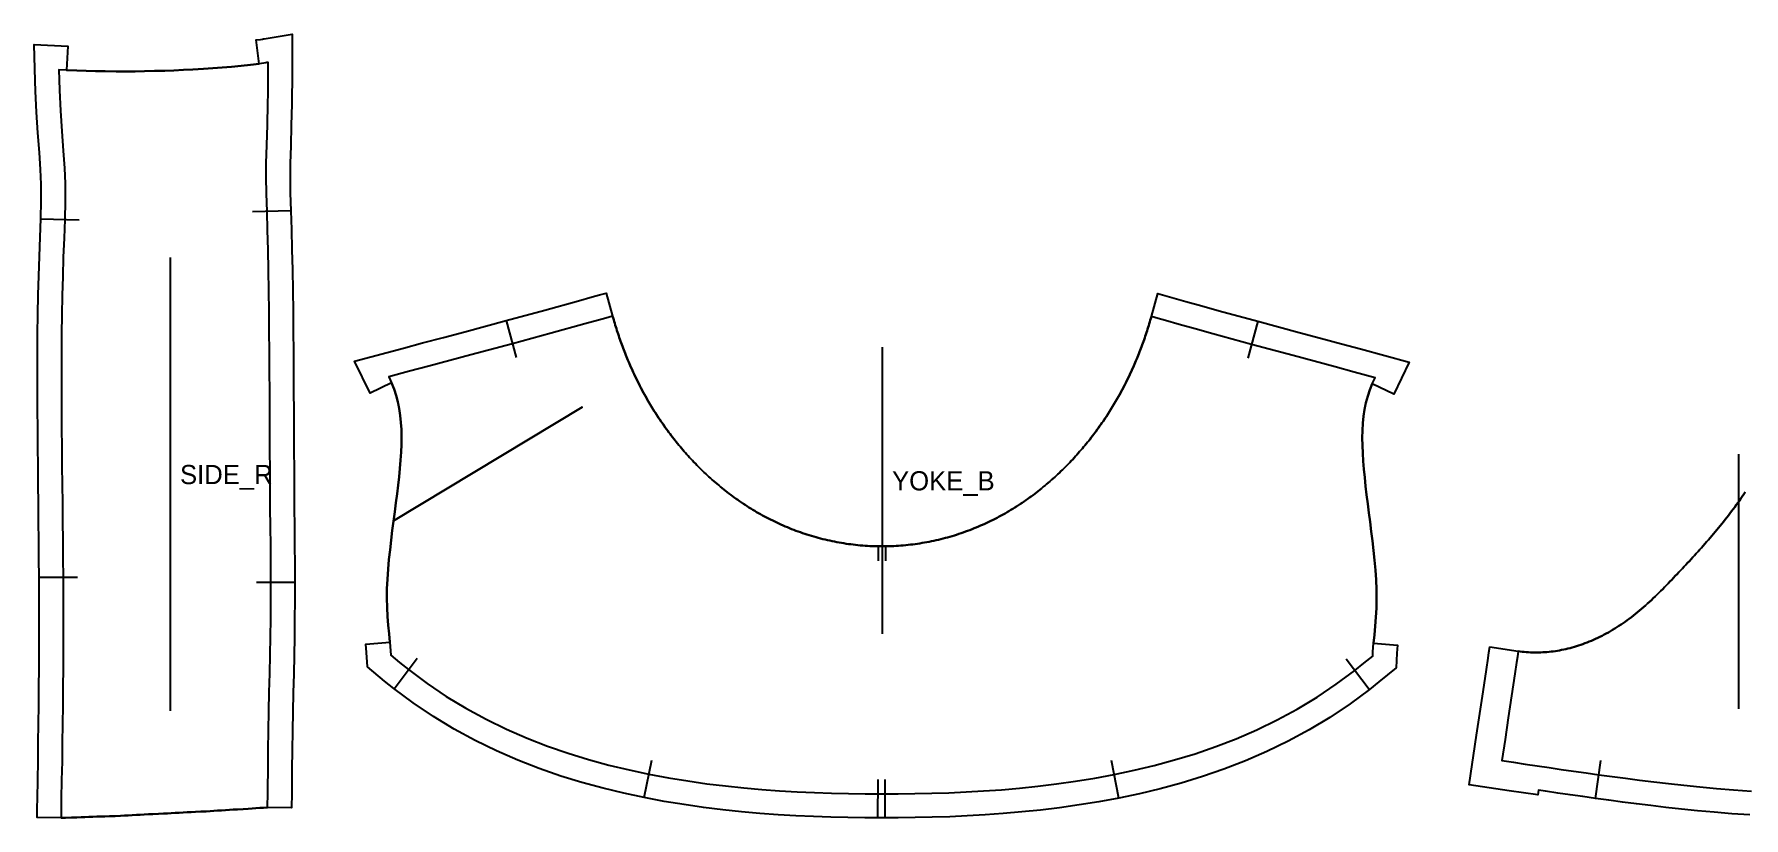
# Model space of a CAD drawing. Header units: millimetres. Extents: x 0 to 1446, y -12 to 834.
# Drawn here: x 0 to 714, y 507 to 834 of the extents above; entities that cross this region are included whole.
import ezdxf

# ---------------------------------------------------------------- set-up
doc = ezdxf.new("R2010")
doc.units = ezdxf.units.MM
for name, color, linetype in [('CUT', 7, 'Continuous'), ('GRAIN', 3, 'Continuous'), ('MARK', 1, 'Continuous'), ('NOTCH', 7, 'Continuous'), ('SEW', 5, 'Continuous'), ('TEXT', 7, 'Continuous')]:
    doc.layers.add(name, color=color, linetype=linetype)

msp = doc.modelspace()

# ---------------------------------------------------------------- linework, layer by layer
at = {"layer": 'CUT'}
for points in [[(17.84, 818.62), (21.65, 818.48), (25.57, 818.39), (29.56, 818.33), (34.21, 818.31), (38.16, 818.29), (42.1, 818.31), (46.01, 818.38), (50.24, 818.48), (54.5, 818.59), (58.33, 818.73), (62.28, 818.9), (66.23, 819.12), (70.67, 819.36), (74.55, 819.63), (78.45, 819.93), (82.3, 820.27), (86.34, 820.65), (90.24, 821.06), (93.94, 821.52), (92.59, 831.43), (94.41, 831.67), (95.26, 831.79), (95.67, 831.85), (96.01, 831.9), (107.72, 833.82), (107.68, 821.76), (107.68, 821.5), (107.68, 820.99), (107.68, 819.96), (107.67, 817.87), (107.64, 813.44), (107.59, 809.03), (107.51, 804.6), (107.31, 795.82), (107.07, 787.25), (106.86, 779.84), (106.77, 774.25), (106.9, 767.67), (107.17, 760.18), (107.41, 752.37), (107.6, 744.05), (107.78, 735.51), (107.92, 726.88), (108.04, 718.3), (108.13, 709.82), (108.21, 701.44), (108.26, 693.09), (108.29, 684.77), (108.32, 676.52), (108.35, 668.35), (108.4, 660.22), (108.46, 652.12), (108.49, 644.11), (108.54, 636.22), (108.62, 628.35), (108.7, 620.49), (108.74, 612.71), (108.75, 605.02), (108.75, 597.45), (108.7, 589.84), (108.61, 582.26), (108.46, 574.62), (108.3, 566.86), (108.12, 559.01), (107.93, 551.09), (107.8, 543.1), (107.69, 535.11), (107.59, 527.09), (107.51, 519.08), (107.47, 515.08), (107.44, 513.06), (107.42, 511.05), (97.42, 511.18), (95.77, 511.06), (94.11, 510.95), (92.5, 510.83), (91.02, 510.71), (89.35, 510.59), (87.16, 510.48), (84.92, 510.37), (83.09, 510.27), (81.47, 510.16), (79.85, 510.06), (78.21, 509.96), (76.54, 509.85), (74.91, 509.75), (73.41, 509.64), (71.73, 509.53), (69.58, 509.43), (67.37, 509.34), (65.49, 509.25), (63.81, 509.16), (62.18, 509.06), (60.54, 508.97), (58.85, 508.87), (57.21, 508.78), (55.69, 508.68), (53.99, 508.59), (51.82, 508.5), (49.58, 508.41), (47.66, 508.32), (45.94, 508.23), (44.29, 508.14), (42.64, 508.05), (40.94, 507.96), (39.28, 507.87), (37.76, 507.77), (36.04, 507.68), (33.78, 507.6), (31.46, 507.53), (29.54, 507.46), (27.84, 507.4), (26.18, 507.33), (24.5, 507.26), (22.78, 507.2), (21.11, 507.13), (19.59, 507.06), (17.86, 506.99), (15.52, 506.94), (13.11, 506.9), (11.19, 506.85), (1.19, 507.01), (1.22, 508.98), (1.25, 510.94), (1.32, 514.89), (1.47, 522.71), (1.61, 530.48), (1.72, 538.26), (1.82, 546.07), (1.91, 553.83), (1.98, 561.53), (2.04, 569.2), (2.06, 576.82), (2.06, 584.4), (2.07, 592.03), (2.07, 599.64), (2.03, 607.24), (1.99, 614.92), (1.95, 622.61), (1.86, 630.28), (1.76, 638.04), (1.67, 645.87), (1.6, 653.67), (1.53, 661.45), (1.46, 669.28), (1.4, 677.13), (1.34, 685.06), (1.34, 693.02), (1.38, 700.92), (1.42, 708.86), (1.51, 716.93), (1.69, 725), (1.92, 733), (2.17, 741.08), (2.49, 749.06), (2.79, 756.76), (2.93, 764.26), (2.92, 771.26), (2.69, 777.41), (2.18, 784.39), (1.57, 792.64), (1.02, 801.27), (0.6, 810.02), (0.44, 814.41), (0, 829.49), (14.04, 828.79), (13.54, 818.8), (17.84, 818.62)], [(568.74, 575.48), (568.39, 569.38), (561.24, 563.54), (557.3, 560.39), (549.22, 554.42), (540.79, 548.76), (532.16, 543.56), (523.36, 538.79), (514.47, 534.49), (505.52, 530.6), (496.56, 527.14), (487.61, 524.06), (478.72, 521.36), (469.96, 518.99), (461.31, 516.91), (452.77, 515.1), (444.36, 513.54), (436.1, 512.2), (427.99, 511.05), (420, 510.08), (412.17, 509.27), (404.47, 508.6), (396.89, 508.07), (389.44, 507.64), (382.1, 507.32), (374.86, 507.09), (367.71, 506.94), (360.65, 506.87), (353.68, 506.85), (346.7, 506.88), (339.64, 506.97), (332.51, 507.13), (325.26, 507.37), (317.93, 507.7), (310.46, 508.13), (302.89, 508.69), (295.19, 509.37), (287.36, 510.19), (279.38, 511.17), (271.26, 512.33), (263, 513.69), (254.61, 515.26), (246.06, 517.09), (237.42, 519.18), (228.64, 521.57), (219.77, 524.29), (210.82, 527.4), (201.9, 530.87), (192.96, 534.74), (184.04, 539.07), (175.22, 543.86), (166.61, 549.1), (158.2, 554.76), (150.13, 560.76), (146.19, 563.91), (139.05, 569.78), (138.71, 575.88), (138.45, 579.31), (148.42, 580.08), (148.11, 583.64), (147.78, 587.23), (147.5, 590.9), (147.3, 594.64), (147.21, 598.5), (147.24, 602.43), (147.4, 606.47), (147.69, 610.57), (148.07, 614.67), (148.51, 618.73), (148.98, 622.76), (149.47, 626.74), (149.98, 630.64), (150.48, 634.49), (150.97, 638.26), (151.44, 641.97), (151.88, 645.61), (152.28, 649.16), (152.63, 652.64), (152.92, 656.04), (153.13, 659.36), (153.27, 662.6), (153.31, 665.76), (153.25, 668.84), (153.08, 671.84), (152.79, 674.76), (152.37, 677.61), (151.81, 680.39), (151.1, 683.1), (150.23, 685.74), (149.19, 688.31), (140.18, 683.99), (133.75, 697.39), (154.11, 702.84), (162.07, 704.97), (170.84, 707.31), (179.7, 709.68), (197.01, 714.33), (213.09, 718.71), (227.15, 722.58), (232.86, 724.18), (235.88, 725.02), (238.74, 725.83), (241.44, 716.2), (241.66, 715.42), (241.88, 714.67), (242.1, 713.93), (242.32, 713.18), (242.54, 712.44), (242.77, 711.69), (243, 710.95), (243.24, 710.21), (243.48, 709.47), (243.72, 708.73), (243.97, 707.99), (244.22, 707.25), (244.47, 706.52), (244.73, 705.78), (244.99, 705.05), (245.26, 704.32), (245.53, 703.58), (245.8, 702.85), (246.08, 702.12), (246.36, 701.4), (246.64, 700.67), (246.93, 699.94), (247.23, 699.22), (247.52, 698.49), (247.82, 697.77), (248.13, 697.04), (248.44, 696.32), (248.75, 695.6), (249.07, 694.88), (249.39, 694.16), (249.71, 693.45), (250.04, 692.73), (250.38, 692.01), (250.71, 691.3), (251.06, 690.59), (251.4, 689.87), (251.75, 689.16), (252.11, 688.45), (252.47, 687.74), (252.83, 687.03), (253.2, 686.33), (253.57, 685.62), (253.95, 684.92), (254.33, 684.21), (254.72, 683.51), (255.11, 682.81), (255.5, 682.11), (255.9, 681.41), (256.31, 680.71), (256.72, 680.01), (257.13, 679.32), (257.55, 678.62), (257.97, 677.93), (258.4, 677.23), (258.83, 676.54), (259.27, 675.85), (259.71, 675.16), (260.16, 674.48), (260.61, 673.79), (261.07, 673.11), (261.53, 672.42), (261.99, 671.74), (262.47, 671.06), (262.94, 670.38), (263.42, 669.71), (263.91, 669.03), (264.4, 668.36), (264.9, 667.69), (265.4, 667.02), (265.91, 666.35), (266.42, 665.68), (266.94, 665.01), (267.46, 664.35), (267.99, 663.69), (268.52, 663.03), (269.06, 662.37), (269.6, 661.72), (270.15, 661.06), (270.71, 660.41), (271.27, 659.76), (271.83, 659.11), (272.4, 658.47), (272.98, 657.83), (273.56, 657.19), (274.15, 656.55), (274.74, 655.92), (275.34, 655.28), (275.95, 654.65), (276.56, 654.03), (277.17, 653.4), (277.8, 652.78), (278.42, 652.16), (279.05, 651.55), (279.69, 650.94), (280.34, 650.33), (280.99, 649.72), (281.64, 649.12), (282.3, 648.52), (282.97, 647.93), (283.65, 647.33), (284.32, 646.75), (285.01, 646.16), (285.7, 645.58), (286.4, 645), (287.1, 644.43), (287.81, 643.86), (288.52, 643.3), (289.24, 642.74), (289.97, 642.18), (290.7, 641.63), (291.44, 641.09), (292.18, 640.54), (292.93, 640.01), (293.68, 639.47), (294.44, 638.95), (295.21, 638.43), (295.98, 637.91), (296.76, 637.4), (297.54, 636.89), (298.33, 636.39), (299.12, 635.9), (299.92, 635.41), (300.73, 634.92), (301.54, 634.45), (302.36, 633.97), (303.18, 633.51), (304.01, 633.05), (304.84, 632.6), (305.68, 632.15), (306.52, 631.71), (307.37, 631.28), (308.23, 630.85), (309.09, 630.43), (309.95, 630.02), (310.82, 629.62), (311.7, 629.22), (312.57, 628.83), (313.46, 628.45), (314.35, 628.07), (315.24, 627.7), (316.14, 627.34), (317.04, 626.99), (317.95, 626.65), (318.86, 626.31), (319.78, 625.98), (320.7, 625.66), (321.63, 625.35), (322.55, 625.05), (323.49, 624.75), (324.42, 624.46), (325.37, 624.19), (326.31, 623.92), (327.26, 623.66), (328.21, 623.4), (329.16, 623.16), (330.12, 622.93), (331.08, 622.7), (332.05, 622.49), (333.01, 622.28), (333.98, 622.08), (334.96, 621.89), (335.93, 621.71), (336.91, 621.55), (337.89, 621.38), (338.87, 621.23), (339.86, 621.09), (340.84, 620.96), (341.83, 620.84), (342.82, 620.73), (343.81, 620.62), (344.8, 620.53), (345.8, 620.45), (346.79, 620.37), (347.79, 620.31), (348.78, 620.25), (349.78, 620.21), (350.78, 620.17), (351.78, 620.15), (352.78, 620.13), (353.77, 620.13), (354.77, 620.13), (355.77, 620.14), (356.77, 620.17), (357.77, 620.2), (358.77, 620.24), (359.76, 620.3), (360.76, 620.36), (361.75, 620.43), (362.75, 620.51), (363.74, 620.61), (364.73, 620.71), (365.72, 620.82), (366.71, 620.94), (367.69, 621.07), (368.68, 621.21), (369.66, 621.36), (370.64, 621.52), (371.62, 621.69), (372.59, 621.86), (373.57, 622.05), (374.54, 622.25), (375.5, 622.45), (376.47, 622.66), (377.43, 622.89), (378.39, 623.12), (379.34, 623.36), (380.3, 623.61), (381.24, 623.87), (382.19, 624.14), (383.13, 624.42), (384.07, 624.7), (385, 624.99), (385.93, 625.3), (386.86, 625.61), (387.78, 625.93), (388.7, 626.25), (389.61, 626.59), (390.52, 626.93), (391.42, 627.28), (392.32, 627.64), (393.21, 628.01), (394.1, 628.38), (394.99, 628.76), (395.87, 629.15), (396.75, 629.55), (397.62, 629.95), (398.48, 630.36), (399.34, 630.78), (400.2, 631.2), (401.05, 631.63), (401.89, 632.07), (402.73, 632.52), (403.56, 632.97), (404.39, 633.42), (405.22, 633.89), (406.03, 634.36), (406.84, 634.83), (407.65, 635.32), (408.45, 635.8), (409.25, 636.3), (410.04, 636.8), (410.82, 637.3), (411.6, 637.81), (412.37, 638.33), (413.14, 638.85), (413.9, 639.37), (414.66, 639.91), (415.41, 640.44), (416.15, 640.98), (416.89, 641.53), (417.62, 642.08), (418.35, 642.63), (419.07, 643.19), (419.78, 643.75), (420.49, 644.32), (421.19, 644.89), (421.89, 645.47), (422.58, 646.05), (423.27, 646.63), (423.95, 647.22), (424.62, 647.81), (425.29, 648.4), (425.95, 649), (426.61, 649.6), (427.26, 650.21), (427.91, 650.81), (428.55, 651.43), (429.18, 652.04), (429.81, 652.66), (430.43, 653.28), (431.05, 653.9), (431.66, 654.53), (432.27, 655.15), (432.87, 655.79), (433.46, 656.42), (434.05, 657.06), (434.63, 657.7), (435.21, 658.34), (435.79, 658.98), (436.35, 659.63), (436.91, 660.27), (437.47, 660.93), (438.02, 661.58), (438.57, 662.23), (439.11, 662.89), (439.64, 663.55), (440.17, 664.21), (440.69, 664.87), (441.21, 665.53), (441.73, 666.2), (442.23, 666.87), (442.74, 667.54), (443.24, 668.21), (443.73, 668.88), (444.22, 669.56), (444.7, 670.23), (445.18, 670.91), (445.65, 671.59), (446.12, 672.27), (446.58, 672.95), (447.04, 673.64), (447.49, 674.32), (447.94, 675.01), (448.38, 675.7), (448.82, 676.39), (449.25, 677.08), (449.68, 677.77), (450.11, 678.46), (450.53, 679.16), (450.94, 679.85), (451.35, 680.55), (451.76, 681.24), (452.16, 681.94), (452.55, 682.64), (452.95, 683.34), (453.33, 684.05), (453.72, 684.75), (454.09, 685.45), (454.47, 686.16), (454.84, 686.87), (455.2, 687.57), (455.56, 688.28), (455.92, 688.99), (456.27, 689.7), (456.62, 690.42), (456.96, 691.13), (457.3, 691.84), (457.64, 692.56), (457.97, 693.27), (458.29, 693.99), (458.62, 694.71), (458.93, 695.43), (459.25, 696.15), (459.56, 696.87), (459.86, 697.59), (460.17, 698.31), (460.46, 699.04), (460.76, 699.76), (461.05, 700.49), (461.34, 701.22), (461.62, 701.95), (461.9, 702.68), (462.17, 703.41), (462.44, 704.14), (462.71, 704.87), (462.97, 705.6), (463.23, 706.34), (463.49, 707.07), (463.74, 707.81), (463.99, 708.55), (464.23, 709.29), (464.48, 710.03), (464.71, 710.77), (464.95, 711.51), (465.18, 712.25), (465.4, 713), (465.63, 713.74), (465.85, 714.49), (466.07, 715.24), (466.28, 715.99), (469, 725.61), (471.86, 724.8), (474.88, 723.95), (480.6, 722.33), (487.32, 720.45), (494.61, 718.43), (510.7, 714.06), (528.01, 709.36), (536.87, 706.98), (545.63, 704.62), (553.58, 702.47), (573.95, 696.97), (567.48, 683.6), (558.48, 687.95), (557.44, 685.38), (556.57, 682.74), (555.85, 680.03), (555.29, 677.26), (554.86, 674.41), (554.56, 671.48), (554.39, 668.48), (554.32, 665.4), (554.36, 662.24), (554.49, 659), (554.69, 655.68), (554.97, 652.28), (555.31, 648.8), (555.71, 645.25), (556.14, 641.61), (556.6, 637.9), (557.09, 634.13), (557.59, 630.28), (558.08, 626.38), (558.57, 622.4), (559.03, 618.37), (559.46, 614.31), (559.83, 610.21), (560.12, 606.13), (560.29, 602.08), (560.31, 598.1), (560.2, 594.27), (559.99, 590.51), (559.7, 586.87), (559.37, 583.26), (559.05, 579.71), (569.02, 578.91), (568.74, 575.48)]]:
    msp.add_lwpolyline(points, close=True, dxfattribs=at)
msp.add_lwpolyline([(716.11, 508.02), (708.53, 508.56), (701.23, 509.16), (694.22, 509.81), (687.49, 510.5), (681.01, 511.21), (674.76, 511.94), (668.72, 512.68), (662.88, 513.42), (657.2, 514.18), (651.69, 514.93), (646.3, 515.68), (641.04, 516.43), (635.87, 517.17), (630.8, 517.91), (627.84, 518.35), (627.54, 516.37), (615.67, 518.14), (598.95, 520.63), (602.04, 541.34), (603.37, 550.31), (604.74, 559.47), (606.13, 568.75), (606.83, 573.43), (607.19, 575.85), (607.54, 578.17), (619.4, 576.39), (620.24, 576.28), (621.09, 576.17), (621.93, 576.08), (622.78, 576.01), (623.63, 575.94), (624.49, 575.89), (625.34, 575.86), (626.2, 575.84), (627.06, 575.84), (627.93, 575.84), (628.79, 575.87), (629.66, 575.91), (630.52, 575.96), (631.39, 576.02), (632.27, 576.1), (633.14, 576.2), (634.01, 576.31), (634.89, 576.43), (635.77, 576.57), (636.65, 576.72), (637.53, 576.89), (638.41, 577.07), (639.29, 577.26), (640.17, 577.47), (641.06, 577.69), (641.94, 577.93), (642.83, 578.19), (643.71, 578.45), (644.6, 578.74), (645.49, 579.03), (646.38, 579.34), (647.27, 579.67), (648.15, 580.01), (649.04, 580.36), (649.93, 580.73), (650.82, 581.12), (651.71, 581.52), (652.6, 581.93), (653.48, 582.36), (654.37, 582.81), (655.26, 583.27), (656.14, 583.74), (657.03, 584.23), (657.91, 584.73), (658.79, 585.25), (659.67, 585.79), (660.55, 586.34), (661.42, 586.9), (662.3, 587.48), (663.17, 588.07), (664.03, 588.68), (664.9, 589.3), (665.76, 589.94), (666.62, 590.59), (667.48, 591.26), (668.33, 591.93), (669.18, 592.62), (670.02, 593.32), (670.85, 594.03), (671.69, 594.75), (672.51, 595.47), (673.33, 596.21), (674.15, 596.95), (674.96, 597.7), (675.76, 598.46), (676.56, 599.22), (677.35, 599.99), (678.14, 600.76), (678.92, 601.53), (679.69, 602.31), (680.46, 603.09), (681.22, 603.86), (681.98, 604.64), (682.74, 605.42), (683.49, 606.2), (684.23, 606.98), (684.97, 607.75), (685.71, 608.53), (686.45, 609.31), (687.18, 610.09), (687.91, 610.86), (688.64, 611.64), (689.37, 612.42), (690.1, 613.2), (690.82, 613.98), (691.55, 614.77), (692.27, 615.56), (693, 616.35), (693.72, 617.14), (694.44, 617.94), (695.16, 618.74), (695.88, 619.55), (696.6, 620.36), (697.32, 621.17), (698.04, 621.99), (698.75, 622.82), (699.46, 623.64), (700.17, 624.48), (700.88, 625.31), (701.59, 626.15), (702.29, 626.99), (702.99, 627.84), (703.69, 628.69), (704.38, 629.54), (705.07, 630.4), (705.76, 631.26), (706.44, 632.12), (707.12, 632.99), (707.79, 633.86), (708.45, 634.73), (709.11, 635.61), (709.77, 636.49), (710.41, 637.38), (711.05, 638.26), (711.69, 639.16), (712.31, 640.05), (712.93, 640.94), (713.54, 641.84), (714.14, 642.74)], dxfattribs=at)
at = {"layer": 'GRAIN'}
for p, q in [((56.87, 551.52), (56.87, 740.63)), ((354.06, 583.66), (354.06, 703.27)), ((711.44, 552.35), (711.44, 658.53))]:
    msp.add_line(p, q, dxfattribs=at)
at = {"layer": 'MARK'}
msp.add_lwpolyline([(150.02, 630.75), (228.73, 678.2)], close=True, dxfattribs=at)
at = {"layer": 'NOTCH'}
for p, q in [((2.79, 756.76), (18.78, 756.3)), ((107.17, 760.18), (91.18, 759.64)), ((197.01, 714.33), (201.18, 698.89)), ((510.7, 714.06), (506.51, 698.62)), ((352.27, 620.13), (352.27, 614.13)), ((355.27, 620.12), (355.27, 614.12)), ((2.03, 607.24), (18.03, 607.32)), ((108.75, 605.02), (92.75, 605.01)), ((150.18, 560.73), (159.87, 573.46)), ((557.25, 560.36), (547.58, 573.11)), ((254.6, 515.27), (257.75, 530.95)), ((452.77, 515.1), (449.64, 530.79)), ((651.69, 514.93), (653.88, 530.78)), ((352.18, 506.85), (352.19, 522.85)), ((355.18, 506.85), (355.19, 522.85))]:
    msp.add_line(p, q, dxfattribs=at)
at = {"layer": 'SEW'}
for points in [[(97.42, 511.18), (97.44, 513.19), (97.47, 515.19), (97.51, 519.19), (97.59, 527.2), (97.7, 535.24), (97.8, 543.25), (97.93, 551.29), (98.12, 559.24), (98.3, 567.08), (98.46, 574.82), (98.61, 582.42), (98.71, 589.93), (98.75, 597.48), (98.75, 605.02), (98.74, 612.68), (98.7, 620.41), (98.62, 628.25), (98.54, 636.13), (98.49, 644.05), (98.46, 652.07), (98.4, 660.15), (98.35, 668.3), (98.32, 676.49), (98.29, 684.74), (98.26, 693.05), (98.21, 701.36), (98.13, 709.72), (98.04, 718.18), (97.93, 726.73), (97.78, 735.33), (97.61, 743.83), (97.42, 752.1), (97.17, 759.84), (96.9, 767.39), (96.77, 774.23), (96.86, 780.06), (97.07, 787.53), (97.31, 796.07), (97.52, 804.79), (97.59, 809.17), (97.64, 813.53), (97.67, 817.92), (97.68, 819.99), (97.68, 821.02), (97.68, 821.53), (97.68, 821.79), (97.68, 822.04), (97.55, 822.02), (97.11, 821.96), (96.67, 821.89), (95.78, 821.77), (93.94, 821.52), (90.24, 821.06), (86.34, 820.65), (82.3, 820.27), (78.45, 819.93), (74.55, 819.63), (70.67, 819.36), (66.23, 819.12), (62.28, 818.9), (58.33, 818.73), (54.5, 818.59), (50.24, 818.48), (46.01, 818.38), (42.1, 818.31), (38.16, 818.29), (34.21, 818.31), (29.56, 818.33), (25.57, 818.39), (21.65, 818.48), (17.84, 818.62), (13.54, 818.8), (10.31, 818.96), (10.44, 814.74), (10.59, 810.44), (11.01, 801.83), (11.54, 793.32), (12.15, 785.12), (12.67, 777.96), (12.92, 771.46), (12.93, 764.17), (12.79, 756.47), (12.49, 748.66), (12.16, 740.72), (11.91, 732.71), (11.69, 724.74), (11.51, 716.76), (11.42, 708.78), (11.38, 700.87), (11.34, 693), (11.34, 685.09), (11.4, 677.2), (11.46, 669.36), (11.53, 661.55), (11.6, 653.76), (11.67, 645.97), (11.75, 638.16), (11.86, 630.4), (11.95, 622.69), (11.99, 614.98), (12.03, 607.29), (12.07, 599.67), (12.07, 592.03), (12.06, 584.4), (12.06, 576.8), (12.04, 569.15), (11.98, 561.45), (11.91, 553.73), (11.82, 545.95), (11.72, 538.13), (11.61, 530.32), (11.46, 522.53), (11.32, 514.71), (11.25, 510.78), (11.22, 508.81), (11.19, 506.85), (13.11, 506.9), (15.52, 506.94), (17.86, 506.99), (19.59, 507.06), (21.11, 507.13), (22.78, 507.2), (24.5, 507.26), (26.18, 507.33), (27.84, 507.4), (29.54, 507.46), (31.46, 507.53), (33.78, 507.6), (36.04, 507.68), (37.76, 507.77), (39.28, 507.87), (40.94, 507.96), (42.64, 508.05), (44.29, 508.14), (45.94, 508.23), (47.66, 508.32), (49.58, 508.41), (51.82, 508.5), (53.99, 508.59), (55.69, 508.68), (57.21, 508.78), (58.85, 508.87), (60.54, 508.97), (62.18, 509.06), (63.81, 509.16), (65.49, 509.25), (67.37, 509.34), (69.58, 509.43), (71.73, 509.53), (73.41, 509.64), (74.91, 509.75), (76.54, 509.85), (78.21, 509.96), (79.85, 510.06), (81.47, 510.16), (83.09, 510.27), (84.92, 510.37), (87.16, 510.48), (89.35, 510.59), (91.02, 510.71), (92.5, 510.83), (94.11, 510.95), (95.77, 511.06)], [(466.07, 715.24), (465.85, 714.49), (465.63, 713.74), (465.4, 713), (465.18, 712.25), (464.95, 711.51), (464.71, 710.77), (464.48, 710.03), (464.23, 709.29), (463.99, 708.55), (463.74, 707.81), (463.49, 707.07), (463.23, 706.34), (462.97, 705.6), (462.71, 704.87), (462.44, 704.14), (462.17, 703.41), (461.9, 702.68), (461.62, 701.95), (461.34, 701.22), (461.05, 700.49), (460.76, 699.76), (460.46, 699.04), (460.17, 698.31), (459.86, 697.59), (459.56, 696.87), (459.25, 696.15), (458.93, 695.43), (458.62, 694.71), (458.29, 693.99), (457.97, 693.27), (457.64, 692.56), (457.3, 691.84), (456.96, 691.13), (456.62, 690.42), (456.27, 689.7), (455.92, 688.99), (455.56, 688.28), (455.2, 687.57), (454.84, 686.87), (454.47, 686.16), (454.09, 685.45), (453.72, 684.75), (453.33, 684.05), (452.95, 683.34), (452.55, 682.64), (452.16, 681.94), (451.76, 681.24), (451.35, 680.55), (450.94, 679.85), (450.53, 679.16), (450.11, 678.46), (449.68, 677.77), (449.25, 677.08), (448.82, 676.39), (448.38, 675.7), (447.94, 675.01), (447.49, 674.32), (447.04, 673.64), (446.58, 672.95), (446.12, 672.27), (445.65, 671.59), (445.18, 670.91), (444.7, 670.23), (444.22, 669.56), (443.73, 668.88), (443.24, 668.21), (442.74, 667.54), (442.23, 666.87), (441.73, 666.2), (441.21, 665.53), (440.69, 664.87), (440.17, 664.21), (439.64, 663.55), (439.11, 662.89), (438.57, 662.23), (438.02, 661.58), (437.47, 660.93), (436.91, 660.27), (436.35, 659.63), (435.79, 658.98), (435.21, 658.34), (434.63, 657.7), (434.05, 657.06), (433.46, 656.42), (432.87, 655.79), (432.27, 655.15), (431.66, 654.53), (431.05, 653.9), (430.43, 653.28), (429.81, 652.66), (429.18, 652.04), (428.55, 651.43), (427.91, 650.81), (427.26, 650.21), (426.61, 649.6), (425.95, 649), (425.29, 648.4), (424.62, 647.81), (423.95, 647.22), (423.27, 646.63), (422.58, 646.05), (421.89, 645.47), (421.19, 644.89), (420.49, 644.32), (419.78, 643.75), (419.07, 643.19), (418.35, 642.63), (417.62, 642.08), (416.89, 641.53), (416.15, 640.98), (415.41, 640.44), (414.66, 639.91), (413.9, 639.37), (413.14, 638.85), (412.37, 638.33), (411.6, 637.81), (410.82, 637.3), (410.04, 636.8), (409.25, 636.3), (408.45, 635.8), (407.65, 635.32), (406.84, 634.83), (406.03, 634.36), (405.22, 633.89), (404.39, 633.42), (403.56, 632.97), (402.73, 632.52), (401.89, 632.07), (401.05, 631.63), (400.2, 631.2), (399.34, 630.78), (398.48, 630.36), (397.62, 629.95), (396.75, 629.55), (395.87, 629.15), (394.99, 628.76), (394.1, 628.38), (393.21, 628.01), (392.32, 627.64), (391.42, 627.28), (390.52, 626.93), (389.61, 626.59), (388.7, 626.25), (387.78, 625.93), (386.86, 625.61), (385.93, 625.3), (385, 624.99), (384.07, 624.7), (383.13, 624.42), (382.19, 624.14), (381.24, 623.87), (380.3, 623.61), (379.34, 623.36), (378.39, 623.12), (377.43, 622.89), (376.47, 622.66), (375.5, 622.45), (374.54, 622.25), (373.57, 622.05), (372.59, 621.86), (371.62, 621.69), (370.64, 621.52), (369.66, 621.36), (368.68, 621.21), (367.69, 621.07), (366.71, 620.94), (365.72, 620.82), (364.73, 620.71), (363.74, 620.61), (362.75, 620.51), (361.75, 620.43), (360.76, 620.36), (359.76, 620.3), (358.77, 620.24), (357.77, 620.2), (356.77, 620.17), (355.77, 620.14), (354.77, 620.13), (353.77, 620.13), (352.78, 620.13), (351.78, 620.15), (350.78, 620.17), (349.78, 620.21), (348.78, 620.25), (347.79, 620.31), (346.79, 620.37), (345.8, 620.45), (344.8, 620.53), (343.81, 620.62), (342.82, 620.73), (341.83, 620.84), (340.84, 620.96), (339.86, 621.09), (338.87, 621.23), (337.89, 621.38), (336.91, 621.55), (335.93, 621.71), (334.96, 621.89), (333.98, 622.08), (333.01, 622.28), (332.05, 622.49), (331.08, 622.7), (330.12, 622.93), (329.16, 623.16), (328.21, 623.4), (327.26, 623.66), (326.31, 623.92), (325.37, 624.19), (324.42, 624.46), (323.49, 624.75), (322.55, 625.05), (321.63, 625.35), (320.7, 625.66), (319.78, 625.98), (318.86, 626.31), (317.95, 626.65), (317.04, 626.99), (316.14, 627.34), (315.24, 627.7), (314.35, 628.07), (313.46, 628.45), (312.57, 628.83), (311.7, 629.22), (310.82, 629.62), (309.95, 630.02), (309.09, 630.43), (308.23, 630.85), (307.37, 631.28), (306.52, 631.71), (305.68, 632.15), (304.84, 632.6), (304.01, 633.05), (303.18, 633.51), (302.36, 633.97), (301.54, 634.45), (300.73, 634.92), (299.92, 635.41), (299.12, 635.9), (298.33, 636.39), (297.54, 636.89), (296.76, 637.4), (295.98, 637.91), (295.21, 638.43), (294.44, 638.95), (293.68, 639.47), (292.93, 640.01), (292.18, 640.54), (291.44, 641.09), (290.7, 641.63), (289.97, 642.18), (289.24, 642.74), (288.52, 643.3), (287.81, 643.86), (287.1, 644.43), (286.4, 645), (285.7, 645.58), (285.01, 646.16), (284.32, 646.75), (283.65, 647.33), (282.97, 647.93), (282.3, 648.52), (281.64, 649.12), (280.99, 649.72), (280.34, 650.33), (279.69, 650.94), (279.05, 651.55), (278.42, 652.16), (277.8, 652.78), (277.17, 653.4), (276.56, 654.03), (275.95, 654.65), (275.34, 655.28), (274.74, 655.92), (274.15, 656.55), (273.56, 657.19), (272.98, 657.83), (272.4, 658.47), (271.83, 659.11), (271.27, 659.76), (270.71, 660.41), (270.15, 661.06), (269.6, 661.72), (269.06, 662.37), (268.52, 663.03), (267.99, 663.69), (267.46, 664.35), (266.94, 665.01), (266.42, 665.68), (265.91, 666.35), (265.4, 667.02), (264.9, 667.69), (264.4, 668.36), (263.91, 669.03), (263.42, 669.71), (262.94, 670.38), (262.47, 671.06), (261.99, 671.74), (261.53, 672.42), (261.07, 673.11), (260.61, 673.79), (260.16, 674.48), (259.71, 675.16), (259.27, 675.85), (258.83, 676.54), (258.4, 677.23), (257.97, 677.93), (257.55, 678.62), (257.13, 679.32), (256.72, 680.01), (256.31, 680.71), (255.9, 681.41), (255.5, 682.11), (255.11, 682.81), (254.72, 683.51), (254.33, 684.21), (253.95, 684.92), (253.57, 685.62), (253.2, 686.33), (252.83, 687.03), (252.47, 687.74), (252.11, 688.45), (251.75, 689.16), (251.4, 689.87), (251.06, 690.59), (250.71, 691.3), (250.38, 692.01), (250.04, 692.73), (249.71, 693.45), (249.39, 694.16), (249.07, 694.88), (248.75, 695.6), (248.44, 696.32), (248.13, 697.04), (247.82, 697.77), (247.52, 698.49), (247.23, 699.22), (246.93, 699.94), (246.64, 700.67), (246.36, 701.4), (246.08, 702.12), (245.8, 702.85), (245.53, 703.58), (245.26, 704.32), (244.99, 705.05), (244.73, 705.78), (244.47, 706.52), (244.22, 707.25), (243.97, 707.99), (243.72, 708.73), (243.48, 709.47), (243.24, 710.21), (243, 710.95), (242.77, 711.69), (242.54, 712.44), (242.32, 713.18), (242.1, 713.93), (241.88, 714.67), (241.66, 715.42), (241.44, 716.2), (238.58, 715.4), (235.55, 714.55), (229.82, 712.95), (215.73, 709.06), (199.62, 704.68), (182.28, 700.02), (173.42, 697.65), (164.66, 695.31), (156.7, 693.18), (147.98, 690.85), (149.19, 688.31), (150.23, 685.74), (151.1, 683.1), (151.81, 680.39), (152.37, 677.61), (152.79, 674.76), (153.08, 671.84), (153.25, 668.84), (153.31, 665.76), (153.27, 662.6), (153.13, 659.36), (152.92, 656.04), (152.63, 652.64), (152.28, 649.16), (151.88, 645.61), (151.44, 641.97), (150.97, 638.26), (150.48, 634.49), (149.98, 630.64), (149.47, 626.74), (148.98, 622.76), (148.51, 618.73), (148.07, 614.67), (147.69, 610.57), (147.4, 606.47), (147.24, 602.43), (147.21, 598.5), (147.3, 594.64), (147.5, 590.9), (147.78, 587.23), (148.11, 583.64), (148.42, 580.08), (148.69, 576.55), (148.79, 574.72), (152.48, 571.68), (156.24, 568.69), (163.98, 562.93), (172.01, 557.52), (180.21, 552.53), (188.62, 547.97), (197.13, 543.83), (205.7, 540.12), (214.27, 536.78), (222.87, 533.8), (231.42, 531.18), (239.91, 528.87), (248.28, 526.84), (256.57, 525.07), (264.73, 523.54), (272.78, 522.21), (280.69, 521.08), (288.49, 520.12), (296.15, 519.32), (303.69, 518.65), (311.12, 518.11), (318.44, 517.68), (325.65, 517.36), (332.78, 517.12), (339.82, 516.97), (346.79, 516.88), (353.69, 516.85), (360.59, 516.87), (367.56, 516.94), (374.6, 517.09), (381.72, 517.31), (388.94, 517.63), (396.25, 518.05), (403.68, 518.57), (411.22, 519.23), (418.89, 520.02), (426.68, 520.96), (434.6, 522.09), (442.65, 523.39), (450.81, 524.91), (459.11, 526.67), (467.49, 528.68), (475.96, 530.97), (484.52, 533.58), (493.13, 536.54), (501.73, 539.85), (510.29, 543.58), (518.8, 547.69), (527.2, 552.24), (535.42, 557.2), (543.45, 562.59), (551.21, 568.33), (554.97, 571.32), (558.66, 574.34), (558.77, 576.17), (559.05, 579.71), (559.37, 583.26), (559.7, 586.87), (559.99, 590.51), (560.2, 594.27), (560.31, 598.1), (560.29, 602.08), (560.12, 606.13), (559.83, 610.21), (559.46, 614.31), (559.03, 618.37), (558.57, 622.4), (558.08, 626.38), (557.59, 630.28), (557.09, 634.13), (556.6, 637.9), (556.14, 641.61), (555.71, 645.25), (555.31, 648.8), (554.97, 652.28), (554.69, 655.68), (554.49, 659), (554.36, 662.24), (554.32, 665.4), (554.39, 668.48), (554.56, 671.48), (554.86, 674.41), (555.29, 677.26), (555.85, 680.03), (556.57, 682.74), (557.44, 685.38), (558.48, 687.95), (559.7, 690.46), (550.98, 692.82), (543.03, 694.96), (534.27, 697.32), (525.41, 699.71), (508.08, 704.41), (491.96, 708.78), (484.63, 710.82), (477.89, 712.71), (472.17, 714.32), (469.14, 715.18), (466.28, 715.99)]]:
    msp.add_lwpolyline(points, close=True, dxfattribs=at)
msp.add_lwpolyline([(714.14, 642.74), (713.54, 641.84), (712.93, 640.94), (712.31, 640.05), (711.69, 639.16), (711.05, 638.26), (710.41, 637.38), (709.77, 636.49), (709.11, 635.61), (708.45, 634.73), (707.79, 633.86), (707.12, 632.99), (706.44, 632.12), (705.76, 631.26), (705.07, 630.4), (704.38, 629.54), (703.69, 628.69), (702.99, 627.84), (702.29, 626.99), (701.59, 626.15), (700.88, 625.31), (700.17, 624.48), (699.46, 623.64), (698.75, 622.82), (698.04, 621.99), (697.32, 621.17), (696.6, 620.36), (695.88, 619.55), (695.16, 618.74), (694.44, 617.94), (693.72, 617.14), (693, 616.35), (692.27, 615.56), (691.55, 614.77), (690.82, 613.98), (690.1, 613.2), (689.37, 612.42), (688.64, 611.64), (687.91, 610.86), (687.18, 610.09), (686.45, 609.31), (685.71, 608.53), (684.97, 607.75), (684.23, 606.98), (683.49, 606.2), (682.74, 605.42), (681.98, 604.64), (681.22, 603.86), (680.46, 603.09), (679.69, 602.31), (678.92, 601.53), (678.14, 600.76), (677.35, 599.99), (676.56, 599.22), (675.76, 598.46), (674.96, 597.7), (674.15, 596.95), (673.33, 596.21), (672.51, 595.47), (671.69, 594.75), (670.85, 594.03), (670.02, 593.32), (669.18, 592.62), (668.33, 591.93), (667.48, 591.26), (666.62, 590.59), (665.76, 589.94), (664.9, 589.3), (664.03, 588.68), (663.17, 588.07), (662.3, 587.48), (661.42, 586.9), (660.55, 586.34), (659.67, 585.79), (658.79, 585.25), (657.91, 584.73), (657.03, 584.23), (656.14, 583.74), (655.26, 583.27), (654.37, 582.81), (653.48, 582.36), (652.6, 581.93), (651.71, 581.52), (650.82, 581.12), (649.93, 580.73), (649.04, 580.36), (648.15, 580.01), (647.27, 579.67), (646.38, 579.34), (645.49, 579.03), (644.6, 578.74), (643.71, 578.45), (642.83, 578.19), (641.94, 577.93), (641.06, 577.69), (640.17, 577.47), (639.29, 577.26), (638.41, 577.07), (637.53, 576.89), (636.65, 576.72), (635.77, 576.57), (634.89, 576.43), (634.01, 576.31), (633.14, 576.2), (632.27, 576.1), (631.39, 576.02), (630.52, 575.96), (629.66, 575.91), (628.79, 575.87), (627.93, 575.84), (627.06, 575.84), (626.2, 575.84), (625.34, 575.86), (624.49, 575.89), (623.63, 575.94), (622.78, 576.01), (621.93, 576.08), (621.09, 576.17), (620.24, 576.28), (619.4, 576.39), (619.06, 574.07), (618.7, 571.66), (618, 566.98), (616.61, 557.7), (615.24, 548.54), (613.91, 539.57), (612.59, 530.73), (617.44, 530.01), (622.34, 529.28), (627.27, 528.54), (632.26, 527.81), (637.31, 527.07), (642.46, 526.32), (647.69, 525.58), (653.06, 524.83), (658.54, 524.09), (664.17, 523.34), (669.97, 522.6), (675.95, 521.87), (682.14, 521.15), (688.55, 520.44), (695.19, 519.76), (702.1, 519.12), (709.3, 518.53), (716.76, 518)], dxfattribs=at)

# ---------------------------------------------------------------- texts
at = {"layer": 'TEXT'}
for s, p in [('SIDE_R', (60.87, 646.08)), ('YOKE_B', (358.06, 643.47))]:
    msp.add_text(s, height=8, dxfattribs=at).set_placement(p)

doc.saveas('drawing.dxf')
